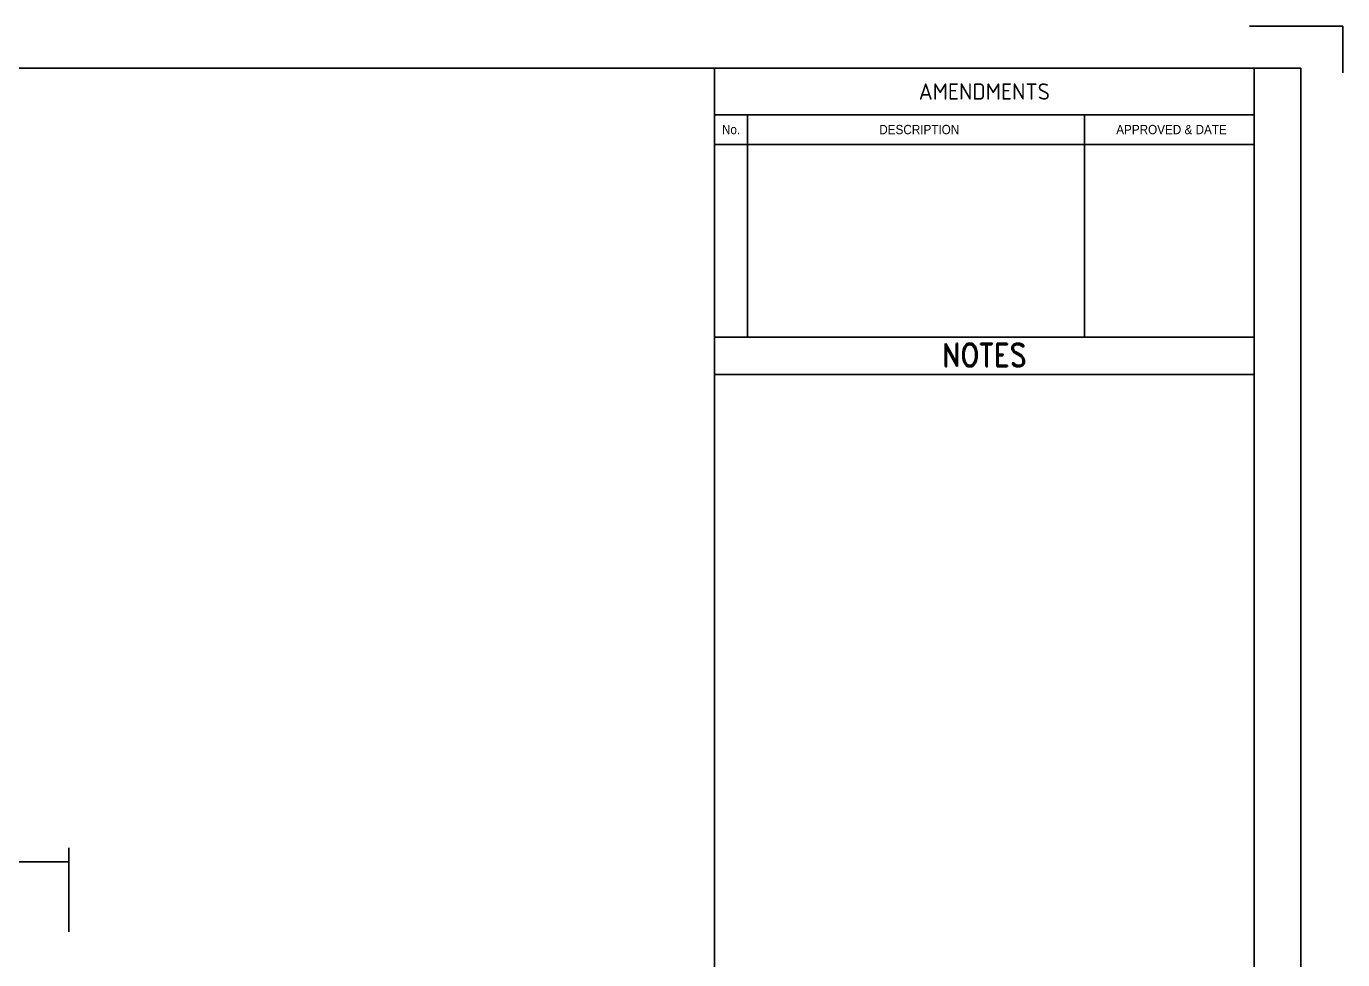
# Model space of a CAD drawing. Extents: x 0 to 1038, y -1303 to 297.
# Drawn here: x 278.6 to 420, y 196.7 to 297 of the extents above; entities that cross this region are included whole.
import ezdxf
from ezdxf.enums import TextEntityAlignment as Align

# ---------------------------------------------------------------- set-up
doc = ezdxf.new("R2010")
doc.units = 0
doc.layers.get('0').update_dxf_attribs({"linetype": 'CONTINUOUS'})
doc.layers.get('DEFPOINTS').update_dxf_attribs({"linetype": 'CONTINUOUS'})
for name, color, linetype in [('L35', 3, 'CONTINUOUS'), ('T25', 1, 'CONTINUOUS'), ('TBLK18', 4, 'CONTINUOUS'), ('TBLK25', 1, 'CONTINUOUS'), ('TBLK35', 3, 'CONTINUOUS'), ('TBLK50', 7, 'CONTINUOUS')]:
    doc.layers.add(name, color=color, linetype=linetype)
doc.styles.add('HELVL', font='helvl', dxfattribs={"width": 0.8})
doc.styles.add('ISO', font='iso3098b.shx')
doc.styles.add('ROMAND', font='romand')
doc.dimstyles.new('SIGNSDIM', dxfattribs={"dimtxt": 2.5, "dimasz": 0.2, "dimexe": 1.5, "dimexo": 2, "dimgap": 1, "dimtad": 1, "dimdec": 4, "dimlfac": 4, "dimrnd": 1, "dimdsep": 46, "dimtxsty": 'ISO', "dimblk": 'SGNDIM', "dimcen": 2.5, "dimse2": 1, "dimadec": 0, "dimazin": 0, "dimtfac": 1, "dimtdec": 4, "dimtix": 1, "dimtmove": 0, "dimatfit": 3, "dimldrblk": 'SGNDIM', "dimfxl": 1, "dimtolj": 1, "dimtzin": 0, "dimarcsym": 0})

# ---------------------------------------------------------------- blocks, each defined once
blk = doc.blocks.new('A3BBLK')
at = {"layer": 'TBLK25'}
for q in [(410, 297), (420, 292)]:
    blk.add_line((420, 297), q, dxfattribs=at)
at = {"layer": 'TBLK50'}
for p, q in [((415.5, 292.5), (13, 292.5)), ((352.5, 4.5), (352.5, 292.5)), ((415.5, 4.5), (415.5, 292.5))]:
    blk.add_line(p, q, dxfattribs=at)
blk = doc.blocks.new('title block')
at = {"layer": 'TBLK25'}
for p, q in [((410.5, 287.5), (352.5, 287.5)), ((356.07, 263.6), (356.07, 287.5)), ((392.28, 263.6), (392.28, 287.5)), ((410.5, 284.3), (352.5, 284.3)), ((410.5, 263.6), (352.5, 263.6)), ((410.5, 259.6), (352.5, 259.6))]:
    blk.add_line(p, q, dxfattribs=at)
at = {"layer": 'TBLK35'}
blk.add_line((410.5, 57), (410.5, 292.5), dxfattribs=at)
blk.add_blockref('A3BBLK', (0, 0))
at = {"layer": 'TBLK18', "style": 'HELVL', "width": 0.9}
for s, p in [('No.', (354.29, 285.41)), ('DESCRIPTION', (374.51, 285.41)), ('APPROVED & DATE', (401.61, 285.41))]:
    blk.add_text(s, height=1, dxfattribs=at).set_placement(p, align=Align.CENTER)
at = {"layer": 'TBLK18', "style": 'ISO'}
blk.add_attdef('MR_DIRECTORATE', text='', height=1.5, dxfattribs=at).set_placement((381.5, 67.12), align=Align.CENTER)
for tag, p in [('STREET_NAME', (355.51, 61.1)), ('SUBURB_POSTCODE', (388.49, 61.1)), ('TELEPHONE_NO.', (368.31, 58.84)), ('FAX_NO.', (393.56, 58.84))]:
    blk.add_attdef(tag, p, '', height=1.5, dxfattribs=at)
at = {"layer": 'TBLK25', "style": 'ISO'}
blk.add_text('AMENDMENTS', height=1.75, dxfattribs=at).set_placement((381.5, 289.12), align=Align.CENTER)
at = {"layer": 'TBLK25', "style": 'ROMAND', "width": 0.85}
blk.add_text('NOTES', height=2.5, dxfattribs=at).set_placement((381.5, 260.44), align=Align.CENTER)
at = {"layer": 'TBLK25', "style": 'ISO'}
for tag, height, p in [('MR_BRANCH', 2, (381.5, 64.2)), ('ROAD_SECTION', 1.75, (384.5, 29.16)), ('SLK', 1.75, (384.5, 26.11)), ('CHAINAGE', 1.75, (384.5, 19.21))]:
    blk.add_attdef(tag, text='', height=height, dxfattribs=at).set_placement(p, align=Align.CENTER)
for tag, p, height in [('FILE_NUMBER', (371.77, 53.24), 2.5), ('DESIGNED_/_DRAWN', (371.77, 48.49), 2), ('VERIFIED', (371.77, 43.49), 2), ('APPROVED', (371.77, 38.49), 2), ('LOCAL_AUTHORITY', (370.48, 16.73), 1.25)]:
    blk.add_attdef(tag, p, '', height=height, dxfattribs=at)
at = {"layer": 'TBLK35', "style": 'ISO', "width": 0.9}
for tag, p in [('ROAD_PROJECT&NUMBER', (384.5, 32.23)), ('DRAWING_DESCRIPTION', (384.5, 22.29))]:
    blk.add_attdef(tag, text='', height=2.5, dxfattribs=at).set_placement(p, align=Align.CENTER)
at = {"layer": 'TBLK50', "style": 'ISO'}
blk.add_attdef('DRG_NUMBER', (356.8, 6.02), '', height=5, dxfattribs=at)
blk = doc.blocks.new('SGNDIM')
for p, q in [((0, 0), (-1, 0)), ((0, 4.5), (0, -4.5))]:
    blk.add_line(p, q)
blk = doc.blocks.new('*D24')
at = {"layer": 'DEFPOINTS', "color": 0, "transparency": 16777216}
for p in [(283.15, 207.22), (170.65, 197.72), (283.15, 197.72)]:
    blk.add_point(p, dxfattribs=at)
at = {"layer": 'T25', "color": 0, "lineweight": -2, "transparency": 16777216}
for p, q in [((170.65, 199.72), (170.65, 208.72)), ((283.15, 199.72), (283.15, 208.72)), ((170.85, 207.22), (282.95, 207.22))]:
    blk.add_line(p, q, dxfattribs=at)
at = {"layer": 'T25', "color": 0, "lineweight": -2, "transparency": 16777216, "xscale": 0.2, "yscale": 0.2, "zscale": 0.2, "rotation": 180}
blk.add_blockref('SGNDIM', (170.65, 207.22), dxfattribs=at)
at = {"layer": 'T25', "color": 0, "lineweight": -2, "transparency": 16777216, "xscale": 0.2, "yscale": 0.2, "zscale": 0.2}
blk.add_blockref('SGNDIM', (283.15, 207.22), dxfattribs=at)
at = {"layer": 'T25', "color": 0, "transparency": 16777216, "insert": (226.9, 209.47), "char_height": 2.5, "attachment_point": 5, "style": 'ISO'}
blk.add_mtext('\\A1;450', dxfattribs=at)

msp = doc.modelspace()

# ---------------------------------------------------------------- linework, layer by layer
at = {"layer": 'L35'}
msp.add_lwpolyline([(170.648096, 127.719929), (170.648096, 185.219929, -0.4142135624), (183.148096, 197.719929), (270.648096, 197.719929, -0.4142135624), (283.148096, 185.219929), (283.148096, 127.719929, -0.4142135624), (270.648096, 115.219929), (183.148096, 115.219929, -0.4142135624)], format="xyb", close=True, dxfattribs=at)

# ---------------------------------------------------------------- block references
at = {"color": 1}
msp.add_blockref('title block', (0, 0), dxfattribs=at)

# ---------------------------------------------------------------- dimensions: what is measured, and where the dimension line sits
at = {"layer": 'T25'}
dim = msp.add_linear_dim(base=(283.148096, 207.219929), p1=(170.648096, 197.719929), p2=(283.148096, 197.719929), dimstyle='SIGNSDIM', override={"dimse2": 0}, dxfattribs=at)
dim.commit()
dim.dimension.update_dxf_attribs({"geometry": '*D24', "text_midpoint": (226.898096, 209.469929)})

doc.saveas('drawing.dxf')
